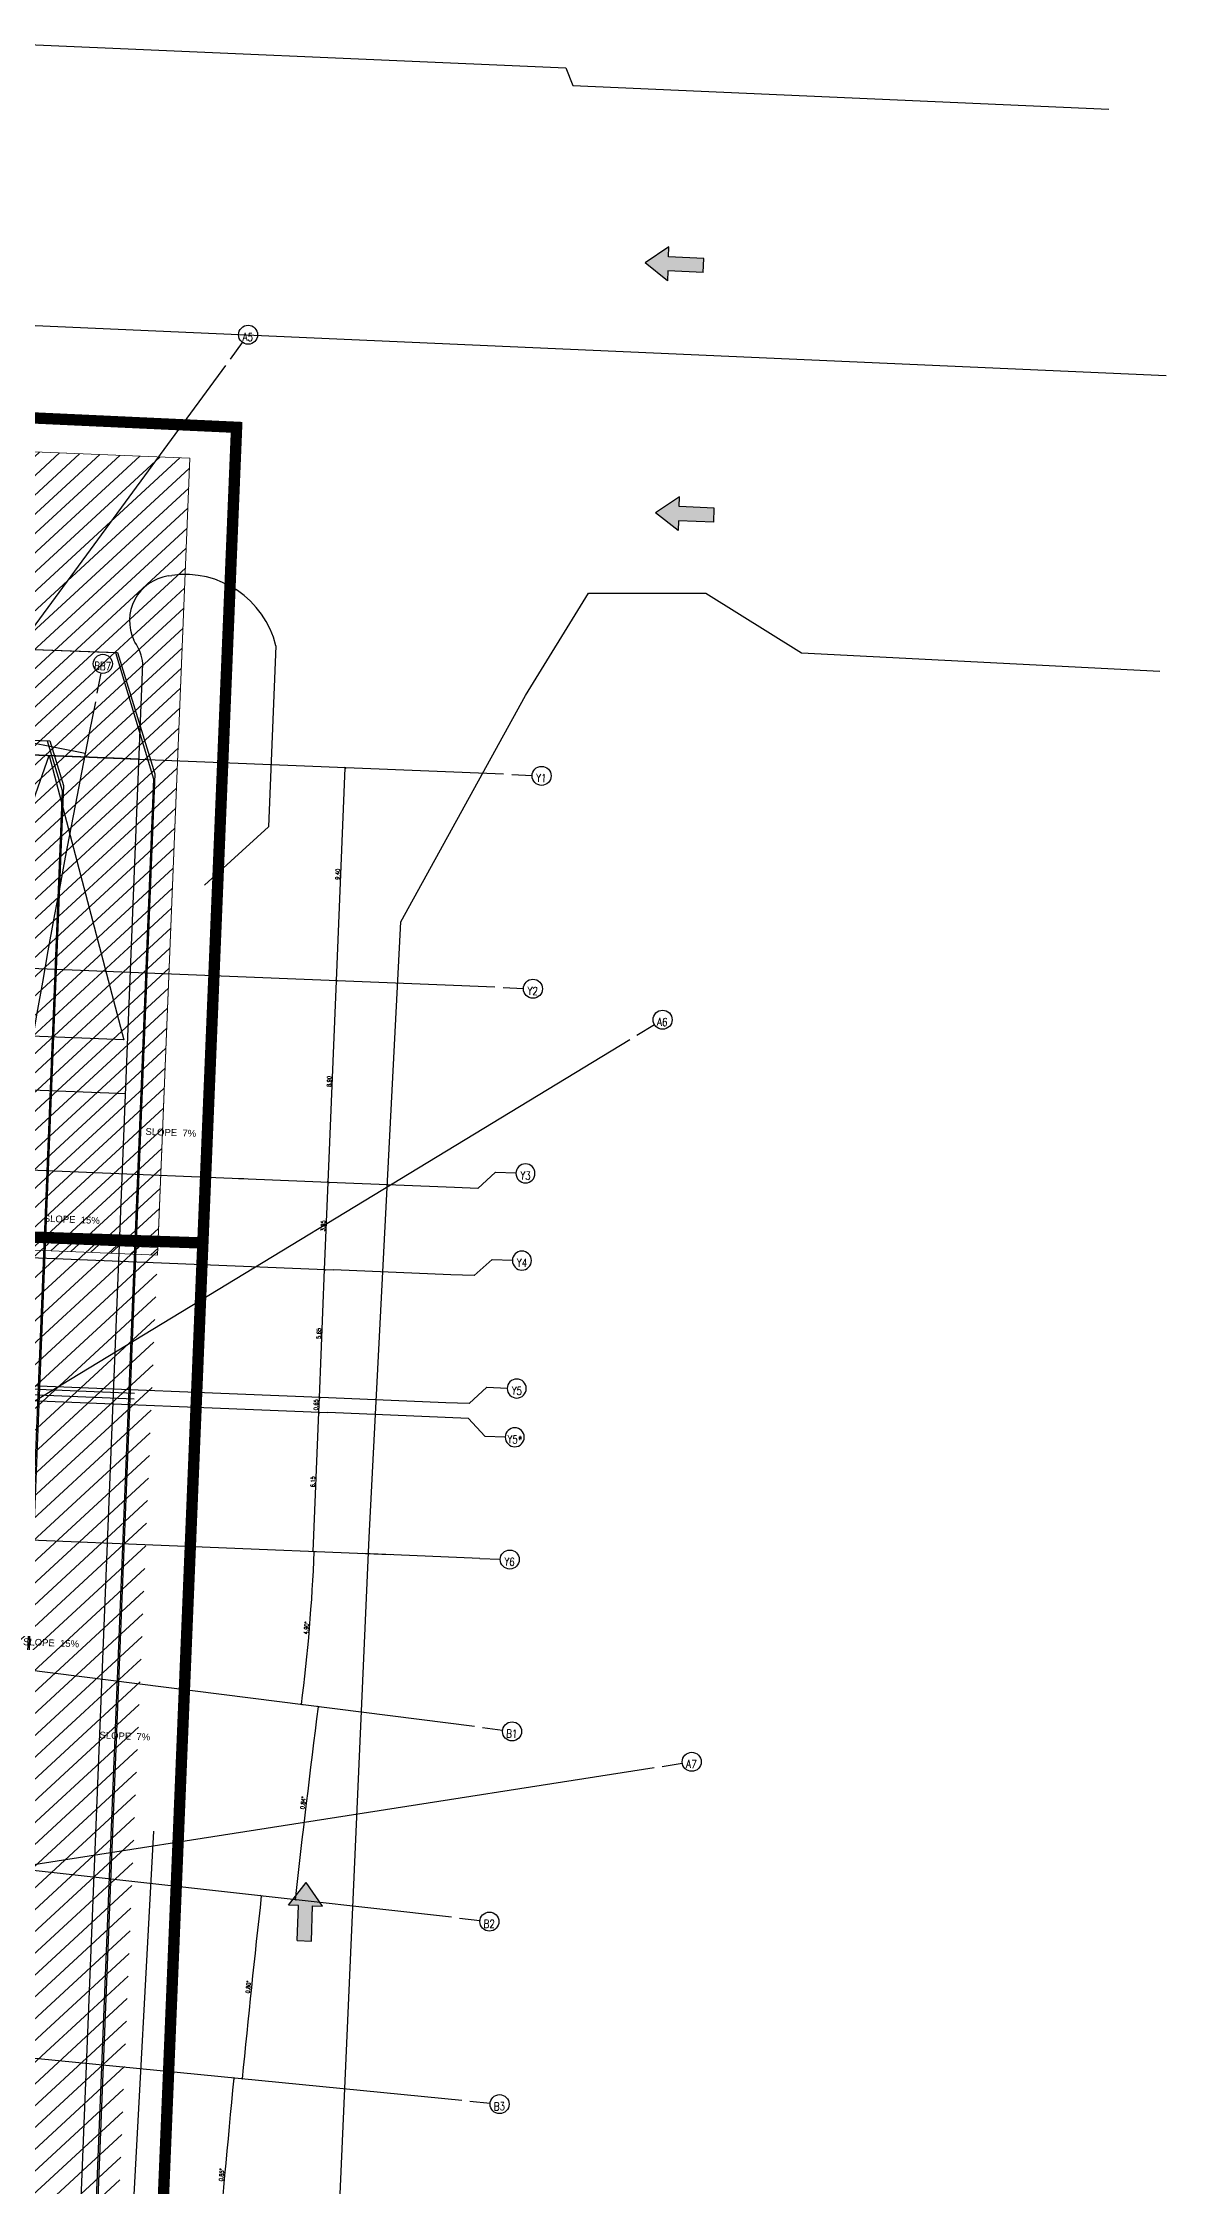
# Model space of a CAD drawing. Extents: x -678889171 to 586587, y -792238163 to 335485.
# Drawn here: x -678700801 to -678651268, y -791996453 to -791901907 of the extents above; entities that cross this region are included whole.
import ezdxf
from ezdxf.enums import TextEntityAlignment as Align

# ---------------------------------------------------------------- set-up
doc = ezdxf.new("R2010")
doc.units = 0
doc.header["$MEASUREMENT"] = 0
doc.layers.get('0').update_dxf_attribs({"color": 8})
for name, color, linetype in [('A-FLOR-PATT', 252, 'Continuous'), ('A-SITE-PATT', 252, 'Continuous'), ('A-WALL', 252, 'Continuous'), ('XR-Axis$0$A-GRID-LINE-OUT', 252, 'Continuous')]:
    doc.layers.add(name, color=color, linetype=linetype)
for name, color, linetype, lineweight in [('BASEMENT3 LAYOUT$0$A-TABL-TEXT', 252, 'Continuous', 30), ('BASEMENT3 LAYOUT$0$HATCH1', 252, 'Continuous', 15), ('BASEMENT3 LAYOUT$0$HATCH2', 252, 'Continuous', 15)]:
    doc.layers.add(name, color=color, linetype=linetype, lineweight=lineweight)
doc.styles.add('Ground floor Towers$0$$Bas01-Rname$0$EN-SC', font='swissc.ttf')
doc.styles.add('Ground floor Towers$0$$Bas01-Rname$0$EN-SCL', font='swisscl.ttf')
doc.styles.add('Ground floor Towers$0$04-Ground Floor$0$V2-lower ground$0$LEVEL  FOR LICENSE LOWER GR$0$$LG- LEVEL$0$AR-SR', font='sarb.shx')
doc.styles.add('MtXpl_Arial_Unicode__1', font='ARIALUNI.ttf')
doc.styles.add('XR-Axis$0$MEDAD-E-TEXT', font='romans.shx', dxfattribs={"width": 0.8, "height": 1.8})
doc.styles.add('XR-Axis$0$MOD-E-TEXT', font='romans.shx', dxfattribs={"width": 0.8, "height": 1.8})

# ---------------------------------------------------------------- blocks, each defined once
blk = doc.blocks.new('A$C61C61320')
at = {"layer": 'BASEMENT3 LAYOUT$0$HATCH2'}
h = blk.add_hatch(dxfattribs=at)
h.set_pattern_fill('ANSI31', color=256, scale=5000, style=0)
h.set_pattern_definition([(45, (1320016.062358054, 343948.7931753235), (-441.9417382415922, 441.9417382415922), [])])
h.paths.add_polyline_path([(11086.00013759569, 20764.88754983409), (-87874.57371154218, 20764.88754983409), (-87874.57371154218, -14411.92520058152), (11086.00013759569, -14411.92520058152)])
h = blk.add_hatch(dxfattribs=at)
h.set_pattern_fill('JIS_WOOD', color=256, scale=1000, style=0)
h.set_pattern_definition([(45, (-845211.5632561638, -471074.8112416068), (-499.9999991609842, 499.9999991609843), [])])
edge = h.paths.add_edge_path()
edge.add_line((-87728.88771757309, -14436.92520058164), (11085.99286301623, -14077.61977391216))
edge.add_line((11085.9928630162, -14077.61977391216), (11086.00013759563, -61296.12011963065))
edge.add_line((11086.00013759569, -61296.12011963065), (-23868.16462742418, -60220.57708285929))
edge.add_line((-23868.16462742421, -60220.57708285929), (-23388.15647815715, -47455.2645226442))
edge.add_arc((-38984.06513334403, -44366.02445463254), 15898.9235792472, 348.7958745272753, 525.9866040010601)
edge.add_line((-54409.82303213701, -40516.12001080933), (-55179.78612954497, -49076.3717473704))
edge.add_line((-55179.78612954495, -49076.3717473704), (-87616.00626249687, -47227.09333388295))
edge.add_line((-87616.00626249681, -47227.09333388295), (-87728.88771757303, -14436.92520058164))
at = {"layer": 'BASEMENT3 LAYOUT$0$A-TABL-TEXT', "const_width": 500}
blk.add_lwpolyline([(-88972.05171104963, 22775.97554144054), (13087.40149203665, 22211.71815820993), (12977.94017466274, -133203.5437077869), (15397.77637988678, -244279.008176838), (7656.957292334409, -250604.5168011433), (-62676.49176812707, -239864.7054035134), (-80695.52998699364, -235653.5139011407), (-118847.6494075342, -234162.0357504327), (-129624.8318891085, -222084.4801378573), (-129624.8318891085, -153058.7582305309), (-104567.4960696057, -152628.6520064768), (-88972.05156734609, -151257.049707202)], close=True, dxfattribs=at)
blk.add_lwpolyline([(-87874.57371154218, -14411.92520058152), (11006.35061529244, -13813.14535745487)], dxfattribs=at)
at = {"layer": 'BASEMENT3 LAYOUT$0$HATCH1'}
blk.add_lwpolyline([(-34954.57419444504, 20764.88754983409), (11086.00013759569, 20764.88754983409), (11086.00013759569, -14077.61977391367), (-34954.57419444504, -14077.61016135014), (-34954.57429169421, 20764.8875468953)], dxfattribs=at)
at = {"layer": 'BASEMENT3 LAYOUT$0$HATCH2'}
blk.add_lwpolyline([(11086.00013759569, 20764.88754983409), (-87874.57371154218, 20764.88754983409), (-87874.57371154218, -14411.92520058152), (11086.00013759569, -14411.92520058152)], close=True, dxfattribs=at)
blk = doc.blocks.new('2')
at = {"layer": 'BASEMENT3 LAYOUT$0$A-TABL-TEXT', "const_width": 500}
blk.add_lwpolyline([(28948.80459054373, 254973.3362460719), (131008.25779363, 254409.0788628413), (130898.7964762561, 98993.81699684449), (133318.6326814801, -12081.64747220662), (125577.8135939278, -18407.15609651199), (55244.36453346629, -7667.34469888208), (37225.32631459972, -3456.153196509345), (-926.7931059408002, -1964.675045801327), (-11703.97558751516, 10112.88056677405), (-11703.97558751516, 79138.60247410042), (13353.36023198767, 79568.70869815454), (28948.80473424727, 80940.3109974293)], close=True, dxfattribs=at)
blk.add_lwpolyline([(28948.80462125619, 217778.7896551112), (130982.8937054502, 218396.6636916995)], dxfattribs=at)
at = {"layer": 'BASEMENT3 LAYOUT$0$HATCH1'}
blk.add_lwpolyline([(82966.28210714832, 252962.2482544654), (129006.8564391891, 252962.2482544654), (129006.8564391891, 218119.7409307177), (82966.28210714832, 218119.7505432812), (82966.28200989915, 252962.2482515266)], dxfattribs=at)
blk = doc.blocks.new('XR-Axis$0$_ArchTick')
at = {"const_width": 0.15}
blk.add_lwpolyline([(-0.5, -0.5), (0.5, 0.5)], dxfattribs=at)
blk = doc.blocks.new('*U159')
blk.add_circle((0, 0), 4.2)
at = {"layer": 'XR-Axis$0$A-GRID-LINE-OUT'}
blk.add_line((-7.29998754667875, -10.99773530406761), (-2.322723310306876, -3.499279414930604), dxfattribs=at)
at = {"style": 'XR-Axis$0$MEDAD-E-TEXT', "width": 0.8, "flags": 4}
for height, p in [(3.5, (-0.0692522248746208, -0.97607523254144)), (1.799999999999999, (-0.0692522248746208, 2.544295698152595))]:
    blk.add_attdef('00', text='', height=height, dxfattribs=at).set_placement(p, align=Align.MIDDLE_CENTER)
blk = doc.blocks.new('*U162')
blk.add_circle((0, 0), 4.2)
at = {"layer": 'XR-Axis$0$A-GRID-LINE-OUT'}
blk.add_line((-13.2, 1.178600395015101e-13), (-4.2, 3.802696312556877e-14), dxfattribs=at)
at = {"style": 'XR-Axis$0$MEDAD-E-TEXT', "width": 0.8, "flags": 4}
for height, p in [(3.5, (-0.0692522248746208, -0.97607523254144)), (1.799999999999999, (-0.0692522248746208, 2.544295698152595))]:
    blk.add_attdef('00', text='', height=height, dxfattribs=at).set_placement(p, align=Align.MIDDLE_CENTER)
blk = doc.blocks.new('*U150')
blk.add_circle((0, 0), 4.2)
at = {"layer": 'XR-Axis$0$A-GRID-LINE-OUT'}
for p, q in [((13.2, -1.194765732763846e-13), (4.2, -3.854131478121065e-14)), ((20.69999999999993, -7.500000000000187), (13.2, -1.194765732763846e-13)), ((20.69999999999993, -7.500000000000187), (30.99999999999993, -7.50000000000028))]:
    blk.add_line(p, q, dxfattribs=at)
at = {"style": 'XR-Axis$0$MEDAD-E-TEXT', "width": 0.8, "flags": 4}
for height, p in [(3.5, (-0.0692522248746208, -0.97607523254144)), (1.799999999999999, (-0.0692522248746208, 2.544295698152595))]:
    blk.add_attdef('00', text='', height=height, dxfattribs=at).set_placement(p, align=Align.MIDDLE_CENTER)
blk = doc.blocks.new('*U151')
blk.add_circle((0, -3.264797034999667e-15), 4.2)
at = {"layer": 'XR-Axis$0$A-GRID-LINE-OUT'}
for p, q in [((20.70000000000007, 7.499999999999808), (13.2, -1.232924613710005e-13)), ((20.70000000000007, 7.499999999999808), (31.00000000000006, 7.499999999999714)), ((13.2, -1.232924613710005e-13), (4.2, -4.092937603954802e-14))]:
    blk.add_line(p, q, dxfattribs=at)
at = {"style": 'XR-Axis$0$MEDAD-E-TEXT', "width": 0.8, "flags": 4}
for height, p in [(3.5, (-0.0692522248746208, -0.97607523254144)), (1.799999999999999, (-0.0692522248746208, 2.544295698152595))]:
    blk.add_attdef('00', text='', height=height, dxfattribs=at).set_placement(p, align=Align.MIDDLE_CENTER)
blk = doc.blocks.new('*U163')
blk.add_circle((0, 0), 4.2)
at = {"layer": 'XR-Axis$0$A-GRID-LINE-OUT'}
blk.add_line((-13.2, -1.110346703894811e-14), (-4.2, -3.006879864577023e-15), dxfattribs=at)
at = {"style": 'XR-Axis$0$MEDAD-E-TEXT', "width": 0.8, "flags": 4}
for height, p in [(3.5, (-0.0692522248746208, -0.97607523254144)), (1.799999999999999, (-0.0692522248746208, 2.544295698152595))]:
    blk.add_attdef('00', text='', height=height, dxfattribs=at).set_placement(p, align=Align.MIDDLE_CENTER)
blk = doc.blocks.new('*U160')
blk.add_circle((0, 0), 4.2)
at = {"layer": 'XR-Axis$0$A-GRID-LINE-OUT'}
blk.add_line((-2.092128215239573, -13.03315002334426), (-0.6656771593944101, -4.146911371064082), dxfattribs=at)
at = {"style": 'XR-Axis$0$MEDAD-E-TEXT', "width": 0.8, "flags": 4}
for height, p in [(3.5, (-0.0692522248746208, -0.97607523254144)), (1.799999999999999, (-0.0692522248746208, 2.544295698152595))]:
    blk.add_attdef('00', text='', height=height, dxfattribs=at).set_placement(p, align=Align.MIDDLE_CENTER)
blk = doc.blocks.new('*U165')
blk.add_circle((0, 0), 4.2)
at = {"layer": 'XR-Axis$0$A-GRID-LINE-OUT'}
blk.add_line((-10.89615190738401, -7.450763290510019), (-3.466957425076732, -2.370697410616823), dxfattribs=at)
at = {"style": 'XR-Axis$0$MEDAD-E-TEXT', "width": 0.8, "flags": 4}
for height, p in [(3.5, (-0.0692522248746208, -0.97607523254144)), (1.799999999999999, (-0.0692522248746208, 2.544295698152595))]:
    blk.add_attdef('00', text='', height=height, dxfattribs=at).set_placement(p, align=Align.MIDDLE_CENTER)
blk = doc.blocks.new('*U166')
blk.add_circle((0, 0), 4.2)
at = {"layer": 'XR-Axis$0$A-GRID-LINE-OUT'}
blk.add_line((-12.9001657258328, -2.79744959669496), (-4.104598185492254, -0.8900975989483954), dxfattribs=at)
at = {"style": 'XR-Axis$0$MEDAD-E-TEXT', "width": 0.8, "flags": 4}
for height, p in [(3.5, (-0.0692522248746208, -0.97607523254144)), (1.799999999999999, (-0.0692522248746208, 2.544295698152595))]:
    blk.add_attdef('00', text='', height=height, dxfattribs=at).set_placement(p, align=Align.MIDDLE_CENTER)
blk = doc.blocks.new('*U167')
blk.add_circle((0, 0), 4.2)
at = {"layer": 'XR-Axis$0$A-GRID-LINE-OUT'}
blk.add_line((-13.13226374093751, 1.335533241240346), (-4.178447553934662, 0.4249423949401107), dxfattribs=at)
at = {"style": 'XR-Axis$0$MEDAD-E-TEXT', "width": 0.8, "flags": 4}
for height, p in [(3.5, (-0.0692522248746208, -0.97607523254144)), (1.799999999999999, (-0.0692522248746208, 2.544295698152595))]:
    blk.add_attdef('00', text='', height=height, dxfattribs=at).set_placement(p, align=Align.MIDDLE_CENTER)
blk = doc.blocks.new('GR')
at = {"layer": 'A-FLOR-PATT'}
h = blk.add_hatch(color=256, dxfattribs=at)
h.dxf.hatch_style = 1
h.paths.add_polyline_path([(119635.2111828625, 278293.7895297147), (119633.601960212, 277859.240377415), (121188.2121954262, 277853.4833440371), (121185.9074358642, 277231.1137055717), (119631.2972006798, 277236.8707389496), (119629.6879780591, 276802.3215866797), (118610.9439364076, 277551.8383983858)])
h = blk.add_hatch(color=256, dxfattribs=at)
h.dxf.hatch_style = 1
h.paths.add_polyline_path([(120547.5167229772, 267301.1874283031), (120545.9075003266, 266866.6382760033), (122100.5177355409, 266860.8812426254), (122098.2129759789, 266238.5116041601), (120543.6027407944, 266244.268637538), (120541.9935181737, 265809.719485268), (119523.2494765222, 266559.2362969741)])
h = blk.add_hatch(color=256, dxfattribs=at)
h.dxf.hatch_style = 1
h.paths.add_polyline_path([(107332.9943978228, 204544.9710685015), (106898.4608596303, 204540.9511768222), (106912.842120599, 202986.3968013823), (106290.4948448949, 202980.6394353509), (106276.1135839783, 204535.193810761), (105841.5800457932, 204531.1739191115), (106577.8375611119, 205559.5414334238)])
for p, q in [((89338.1282702757, 286074.6962665515), (114763.0516392346, 285999.6917085722)), ((89338.1282702757, 286074.6962665515), (114763.0516392346, 285999.6917085722)), ((114763.0516392346, 285999.6917085722), (115107.1999946158, 285240.5053615321)), ((114763.0516392346, 285999.6917085722), (115107.1999946158, 285240.5053615321)), ((115107.1999946158, 285240.5053615321), (138767.2510045686, 285151.2685667574)), ((115107.1999946158, 285240.5053615321), (138767.2510045686, 285151.2685667574)), ((119635.2111828625, 278293.7895297147, 306777.9999999569), (118610.9439364076, 277551.8383983858, 306777.9999999569)), ((119633.601960212, 277859.240377415, 306777.9999999569), (119635.2111828625, 278293.7895297147, 306777.9999999569)), ((119629.6879780591, 276802.3215866797, 306777.9999999569), (118610.9439364076, 277551.8383983858, 306777.9999999569)), ((119631.2972006798, 277236.8707389496, 306777.9999999569), (119629.6879780591, 276802.3215866797, 306777.9999999569)), ((121185.9074358642, 277231.1137055717, 306777.9999999569), (119631.2972006798, 277236.8707389496, 306777.9999999569)), ((121188.2121954262, 277853.4833440371, 306777.9999999569), (119633.601960212, 277859.240377415, 306777.9999999569)), ((121185.9074358642, 277231.1137055717, 306777.9999999569), (121188.2121954262, 277853.4833440371, 306777.9999999569)), ((-36715.01679314248, 274156.8960700741), (141769.4030751762, 273524.707996313)), ((49525, 196905), (100317.2811657881, 272271.475170982)), ((88730, 255075), (100317.2811659119, 272271.4751711657)), ((120547.5167229772, 267301.1874283031, 306777.9999999569), (119523.2494765222, 266559.2362969741, 306777.9999999569)), ((120545.9075003266, 266866.6382760033, 306777.9999999569), (120547.5167229772, 267301.1874283031, 306777.9999999569)), ((122100.5177355409, 266860.8812426254, 306777.9999999569), (120545.9075003266, 266866.6382760033, 306777.9999999569)), ((122098.2129759789, 266238.5116041601, 306777.9999999569), (122100.5177355409, 266860.8812426254, 306777.9999999569)), ((120541.9935181737, 265809.719485268, 306777.9999999569), (119523.2494765222, 266559.2362969741, 306777.9999999569)), ((120543.6027407944, 266244.268637538, 306777.9999999569), (120541.9935181737, 265809.719485268, 306777.9999999569)), ((122098.2129759789, 266238.5116041601, 306777.9999999569), (120543.6027407944, 266244.268637538, 306777.9999999569)), ((98149.94435510377, 262897.0574771871), (98314.02008387476, 262929.0687587298)), ((114110.5402752126, 258264.2249210403), (116705.2462241282, 262887.7561514593)), ((116705.2462241282, 262887.7561514593), (121881.7646857015, 263096.4128480242)), ((121881.7646857015, 263096.4128480242), (126206.6372399572, 260642.6856037483)), ((96805.46285431244, 259921.6616311243), (96761.22178722743, 260006.1306943763)), ((103028.637574802, 260007.4345074507), (103031.049611038, 252018.3436353681)), ((126206.6372399572, 260642.6856037483), (142026.7678715906, 260481.9753098961)), ((10247.36302900226, 259194.2449932595), (95967.49527089013, 259427.0335700692)), ((10248.88678863016, 259195.5343468651), (96062.7684324123, 259428.322321286)), ((95967.49527089013, 259427.0335700692), (97867.46118741872, 253926.1236963508)), ((96062.7684324123, 259428.322321286), (97925.38820132322, 254155.0155224098)), ((97248.38596166918, 160104.3112778504), (97204.30448264358, 258993.7238910844)), ((109030.4045894067, 248063.0913363132), (114110.5402752126, 258264.2249210403)), ((11156.56751948255, 255196.699353244), (93119.86647302075, 255419.2855674157)), ((11158.08562406938, 255197.9860199755), (93236.15672916308, 255420.6398325165)), ((94819.72283039032, 254924.4489345985), (87409.96647175388, 256084.4107629109)), ((93119.86647302075, 255419.2855674157), (93867.77980905012, 253253.876272934)), ((93236.15672916308, 255420.6398325165), (93925.82694351109, 253468.0982075394)), ((113290, 254755), (58315, 254755)), ((89431.88234956021, 242368.9673087317), (93238.07145948024, 254768.9673087317)), ((97206.1877329709, 254768.9673087317), (89432.05607612524, 254768.9673087317)), ((93238.07145948024, 254768.9673087317), (97032.09754562541, 242368.9673087317)), ((106297.9807133545, 245355.0000000001), (106297.9807133545, 254755.0000000001)), ((93925.82694351109, 253468.0982075394), (94085.65867057705, 3693.56110051967)), ((97867.46118741872, 253926.1236963508), (97988.3910691227, -858.8572207217067)), ((97925.38820132322, 254155.0155224098), (98088.60304129496, -906.4284806062933)), ((93867.77980905012, 253253.876272934), (93986.20065903949, 3755.128903121513)), ((103031.049611038, 252018.3436353681), (100311.0130792776, 249335.6574727009)), ((108728.9566011393, 220879.3966994462), (109030.4045894067, 248063.0913363132)), ((113290, 245355), (58315, 245355)), ((106297.9807133544, 236455.0000000001), (106297.9807133544, 245355.0000000001)), ((49525, 196905), (119334.3400969002, 243298.9180349552)), ((97033.66064780459, 242368.9673087317), (89432.05607612524, 242368.9673087317)), ((89441.77172550472, 240006.2919373166), (97212.76760258098, 240008.1322552436)), ((106690.0000000001, 236455), (58315, 236455)), ((102570.0000000001, 236455), (102340, 236455)), ((106288.1884471491, 232605.0000000001), (106288.1884471491, 236455.0000000001)), ((111870.000000154, 236455), (106690.0000001541, 236454.9999999928)), ((-2250.000000000029, 232605), (106690.0000000001, 232605)), ((106294.7805728289, 226955.0000000001), (106294.7805728288, 232605.0000000001)), ((111870.000000154, 232605), (106690.0000001541, 232604.9999999928)), ((106690.0000000001, 226955.0000000001), (-2250.000000000029, 226955)), ((106294.7805728288, 226305.0000000001), (106294.7805728288, 226955.0000000001)), ((111870.000000154, 226955), (106690.0000001541, 226954.9999999928)), ((-2249.999999999971, 226305), (106689.9999999999, 226305)), ((98135, 226555), (55680, 226555)), ((98135, 226805), (55730, 226805)), ((106294.7805728288, 220155.0000000001), (106294.7805728288, 226305.0000000001)), ((111870.000000154, 226305), (106690.0000001541, 226304.9999999928)), ((108578.8298432177, 175057.123927883), (108728.9566011393, 220879.3966994462)), ((113710, 212730), (34645, 219515)), ((109690, 220155), (63925, 220155)), ((113650.000000154, 220155), (108470.0000001541, 220154.9999999928)), ((121701.7436264968, 211239.8954150328), (49525, 196905)), ((113045, 204285), (50390, 208735)), ((99760.63986060984, 207549.7138075192), (99497.80706506781, 187594.6796318634)), ((105841.5800457932, 204531.1739191115), (106577.8375611119, 205559.5414334238)), ((107332.9943978228, 204544.9710685015), (106577.8375611119, 205559.5414334238)), ((106276.1135839783, 204535.193810761), (105841.5800457932, 204531.1739191115)), ((106290.4948448949, 202980.6394353509), (106276.1135839783, 204535.193810761)), ((106898.4608596303, 204540.9511768222), (107332.9943978228, 204544.9710685015)), ((106912.842120599, 202986.3968013823), (106898.4608596303, 204540.9511768222)), ((106290.4948448949, 202980.6394353509), (106912.842120599, 202986.3968013823)), ((113820, 196230), (34175.18813875422, 200776.8610822483))]:
    blk.add_line(p, q, dxfattribs=at)
for centre, radius, start, end in [((98532.92479580747, 260934.0684344159), 2000.000000000353, 101.0397645386114, 207.6435094806902), ((99061.30756873038, 258870.1733853753), 4127.114032451831, 15.99529655051115, 100.4319626824003), ((95014.57712744144, 258602.229008046), 2224.449175316396, 10.13664335173557, 36.38088088687005), ((687457.6315433218, 163499.1463224948), 599650.2507543752, 171.0076615978963, 188.0887984813754), ((27187.13706705982, 220154.9999999999), 79154.36786341267, 355.0951525435004, 0), ((687834.9482292376, 163461.1987132693), 583181.0416831037, 175.0951525435003, 175.9374543851845), ((687926.1479241364, 163454.7213588316), 584769.5441440998, 175.9374543851845, 176.7325746233516), ((685375.5485258771, 163600.3331177061), 582582.527786675, 176.7325746233516, 177.5791523412917)]:
    blk.add_arc(centre, radius, start, end, dxfattribs=at)
ref = blk.add_blockref('*U159', (101246.3704900346, 273671.186937138), dxfattribs=dict(at, xscale=100, yscale=100, zscale=100))
ref.add_attrib('00', 'A5', dxfattribs={"layer": '0', "height": 353, "style": 'XR-Axis$0$MEDAD-E-TEXT', "width": 0.7999999999999999}).set_placement((101239.4452675472, 273573.5794138839), align=Align.MIDDLE_CENTER)
ref = blk.add_blockref('*U160', (95436.3668149254, 258906.4086820913), dxfattribs=dict(at, xscale=99.99999999999997, yscale=99.99999999999997, zscale=99.99999999999997, rotation=0.3634680792083315))
ref.add_attrib('00', 'BB7', dxfattribs={"layer": '0', "height": 352.9999999999999, "rotation": 0.3634680792080196, "style": 'XR-Axis$0$MEDAD-E-TEXT', "width": 0.7999999999999999}).set_placement((95430.06092191022, 258808.7591914855), align=Align.MIDDLE_CENTER)
for p, xscale, yscale, zscale, rotation in [((94819.72283039032, 254924.4489345985), 100, 100, 100, 351.102830689814), ((106297.9807133545, 254755.0000000001), 100, 100, 100, 90), ((106297.9807133544, 245355.0000000001), 100, 100, 100, 90), ((106297.9807133545, 245355.0000000001), 100, 100, 100, 270), ((106288.1884471491, 236455.0000000001), 100, 100, 100, 90), ((106297.9807133544, 236455.0000000001), 100, 100, 100, 270), ((106288.1884471491, 232605.0000000001), 100, 100, 100, 270), ((106294.7805728288, 232605.0000000001), 100, 100, 100, 90), ((106294.7805728288, 226955.0000000001), 100, 100, 100, 90), ((106294.7805728289, 226955.0000000001), 100, 100, 100, 270), ((106294.7805728288, 226305.0000000001), 100, 100, 100, 90), ((106294.7805728288, 226305.0000000001), 100, 100, 100, 270), ((106294.7805728288, 220155.0000000001), 100, 100, 100, 270), ((106341.5049304725, 220154.9999999999), 100, 100, 100, 90), ((106051.6468599558, 213387.2051610092), 100, 100, 100, 265.0951525435004), ((106789.4770278017, 213323.887919641), 99.99999999999999, 99.99999999999999, 99.99999999999999, 85.09515254350033), ((104625.9496186178, 204882.9534625673), 100, 100, 100, 85.93745438518452), ((106119.2609670635, 204776.8927251864), 100, 100, 100, 265.9374543851845), ((103740.07715226, 196805.4550464418), 100, 100, 100, 86.73257462335157), ((104107.2154453858, 196784.4954035246), 100, 100, 100, 266.7325746233516)]:
    blk.add_blockref('XR-Axis$0$_ArchTick', p, dxfattribs=dict(at, xscale=xscale, yscale=yscale, zscale=zscale, rotation=rotation))
ref = blk.add_blockref('*U162', (114970, 254755), dxfattribs=dict(at, xscale=100, yscale=100, zscale=100))
ref.add_attrib('00', 'Y1', dxfattribs={"layer": '0', "height": 353, "style": 'XR-Axis$0$MEDAD-E-TEXT', "width": 0.7999999999999999}).set_placement((114963.0747775125, 254657.3924767459), align=Align.MIDDLE_CENTER)
ref = blk.add_blockref('*U162', (114970, 245355.0000000001), dxfattribs=dict(at, xscale=100, yscale=100, zscale=100))
ref.add_attrib('00', 'Y2', dxfattribs={"layer": '0', "height": 353, "style": 'XR-Axis$0$MEDAD-E-TEXT', "width": 0.7999999999999999}).set_placement((114963.0747775125, 245257.3924767459), align=Align.MIDDLE_CENTER)
ref = blk.add_blockref('*U165', (120737.4336456583, 244222.892327581), dxfattribs=dict(at, xscale=100.0000000000002, yscale=100.0000000000002, zscale=100.0000000000002, rotation=359.0017336828181))
ref.add_attrib('00', 'A6', dxfattribs={"layer": '0', "height": 353, "rotation": 359.0017336828183, "style": 'XR-Axis$0$MEDAD-E-TEXT', "width": 0.7999999999999999}).set_placement((120728.8089411003, 244125.4202712079), align=Align.MIDDLE_CENTER)
ref = blk.add_blockref('*U150', (114970, 237205.0000000001), dxfattribs=dict(at, xscale=-100, yscale=100, zscale=100))
ref.add_attrib('00', 'Y3', dxfattribs={"layer": '0', "height": 353, "style": 'XR-Axis$0$MEDAD-E-TEXT', "width": 0.7999999999999999}).set_placement((114976.9252224875, 237107.3924767459), align=Align.MIDDLE_CENTER)
ref = blk.add_blockref('*U150', (114970, 233355.0000000001), dxfattribs=dict(at, xscale=-100, yscale=100, zscale=100))
ref.add_attrib('00', 'Y4', dxfattribs={"layer": '0', "height": 353, "style": 'XR-Axis$0$MEDAD-E-TEXT', "width": 0.7999999999999999}).set_placement((114976.9252224874, 233257.3924767459), align=Align.MIDDLE_CENTER)
ref = blk.add_blockref('*U150', (114970, 227705.0000000001), dxfattribs=dict(at, xscale=-100, yscale=100, zscale=100))
ref.add_attrib('00', 'Y5', dxfattribs={"layer": '0', "height": 353, "style": 'XR-Axis$0$MEDAD-E-TEXT', "width": 0.7999999999999999}).set_placement((114976.9252224875, 227607.392476746), align=Align.MIDDLE_CENTER)
ref = blk.add_blockref('*U151', (114970, 225555), dxfattribs=dict(at, xscale=-100, yscale=100, zscale=100))
ref.add_attrib('00', 'Y5*', dxfattribs={"layer": '0', "height": 353, "style": 'XR-Axis$0$MEDAD-E-TEXT', "width": 0.7999999999999999}).set_placement((114976.9252224875, 225457.3924767459), align=Align.MIDDLE_CENTER)
ref = blk.add_blockref('*U163', (114970, 220155), dxfattribs=dict(at, xscale=100, yscale=100, zscale=100))
ref.add_attrib('00', 'Y6', dxfattribs={"layer": '0', "height": 353, "style": 'XR-Axis$0$MEDAD-E-TEXT', "width": 0.7999999999999999}).set_placement((114963.0747775126, 220057.3924767459), align=Align.MIDDLE_CENTER)
ref = blk.add_blockref('*U167', (115377.561218453, 212583.802215057), dxfattribs=dict(at, xscale=100, yscale=100, zscale=100, rotation=0.7968863319153621))
ref.add_attrib('00', 'B1', dxfattribs={"layer": '0', "height": 353, "rotation": 0.7968863319124535, "style": 'XR-Axis$0$MEDAD-E-TEXT', "width": 0.7999999999999999}).set_placement((115371.9941757615, 212486.1078173774), align=Align.MIDDLE_CENTER)
ref = blk.add_blockref('*U166', (123349.5358487771, 211567.2801920041), dxfattribs=dict(at, xscale=100.0000000000002, yscale=100.0000000000002, zscale=100.0000000000002, rotation=359.0017336828181))
ref.add_attrib('00', 'A7', dxfattribs={"layer": '0', "height": 353, "rotation": 359.0017336828183, "style": 'XR-Axis$0$MEDAD-E-TEXT', "width": 0.7999999999999999}).set_placement((123340.911144219, 211469.808135631), align=Align.MIDDLE_CENTER)
ref = blk.add_blockref('*U167', (114720.3928271038, 204160.8654373217), dxfattribs=dict(at, xscale=99.99999999999991, yscale=99.99999999999991, zscale=99.99999999999991, rotation=1.569472080719071))
ref.add_attrib('00', 'B2', dxfattribs={"layer": '0', "height": 352.9999999999999, "rotation": 1.56947208071637, "style": 'XR-Axis$0$MEDAD-E-TEXT', "width": 0.7999999999999999}).set_placement((114716.1435779772, 204063.1048563897), align=Align.MIDDLE_CENTER)
ref = blk.add_blockref('*U167', (115497.2689737588, 196134.2462028632), dxfattribs=dict(at, xscale=99.99999999999999, yscale=99.99999999999999, zscale=99.99999999999999, rotation=2.539514390403959))
ref.add_attrib('00', 'B3', dxfattribs={"layer": '0', "height": 352.9999999999999, "rotation": 2.539514390404082, "style": 'XR-Axis$0$MEDAD-E-TEXT', "width": 0.7999999999999999}).set_placement((115494.6753834353, 196036.4276944328), align=Align.MIDDLE_CENTER)
at = {"layer": 'A-FLOR-PATT', "style": 'MtXpl_Arial_Unicode__1'}
for s, p in [('SLOPE  7%%%', (98152.98912446212, 238221.9123677769, -6.544626233492142e-08)), ('SLOPE  15%%%', (93828.25082561499, 234211.3943822946, -6.544626233492142e-08)), ('SLOPE  15%%%', (93674.85104516103, 215513.1086708934, -1.311882182861324e-07)), ('SLOPE  7%%%', (97209.62681090471, 211538.2489783013, -6.544626233492142e-08))]:
    blk.add_text(s, height=300, rotation=359.9999999999999, dxfattribs=at).set_placement(p)
at = {"layer": 'A-FLOR-PATT', "char_height": 180, "attachment_point": 5, "style": 'XR-Axis$0$MOD-E-TEXT'}
for s, insert, rotation in [('\\A1;9.40', (106157.9807133546, 250055), 90), ('\\A1;8.90', (106157.9807133545, 240905.0000000001), 90), ('\\A1;3.85', (106148.1884471491, 234530.0000000001), 90), ('\\A1;5.65', (106154.7805728289, 229780), 90), ('\\A1;0.65', (106154.7805728289, 226630), 90), ('\\A1;6.15', (106154.7805728289, 223230), 90), ('\\A1;4.90°', (106129.1354388181, 216773.9909896587), 87.54757627175019), ('\\A1;0.84°', (106299.0912716741, 209062.5664876402), 85.51630346434241), ('\\A1;0.80°', (104212.8205343524, 200843.573419377), 86.33501450426807), ('\\A1;0.85°', (103370.8121292704, 192514.537274291), 87.15586348232162)]:
    blk.add_mtext(s, dxfattribs=dict(at, insert=insert, rotation=rotation))
at = {"layer": 'A-FLOR-PATT', "style": 'Ground floor Towers$0$04-Ground Floor$0$V2-lower ground$0$LEVEL  FOR LICENSE LOWER GR$0$$LG- LEVEL$0$AR-SR', "flags": 12}
for tag, p in [('L', (30296.07288644527, 72859.53473235783)), ('P', (30237.50458115668, 72203.99769414036))]:
    blk.add_attdef(tag, text='', height=500, dxfattribs=at).set_placement(p, align=Align.RIGHT)
at = {"layer": 'A-FLOR-PATT'}
for tag, p, height, style in [('N', (85492.25876324323, 56633.4995742733), 250, 'Ground floor Towers$0$$Bas01-Rname$0$EN-SC'), ('N', (89389.48149106537, 56633.4995742733), 250, 'Ground floor Towers$0$$Bas01-Rname$0$EN-SC'), ('N', (94597.61363499537, 56633.4995742733), 250, 'Ground floor Towers$0$$Bas01-Rname$0$EN-SC'), ('SN', (85299.47460008037, 56025.08594095582), 200, 'Ground floor Towers$0$$Bas01-Rname$0$EN-SCL'), ('AN', (85922.66280553787, 56313.08159666645), 200, 'Ground floor Towers$0$$Bas01-Rname$0$EN-SCL'), ('F', (85927.04975899268, 56008.67972904726), 200, 'Ground floor Towers$0$$Bas01-Rname$0$EN-SCL'), ('SN', (89196.69732790251, 56025.08594095582), 200, 'Ground floor Towers$0$$Bas01-Rname$0$EN-SCL'), ('AN', (89819.88553336001, 56313.08159666645), 200, 'Ground floor Towers$0$$Bas01-Rname$0$EN-SCL'), ('F', (89824.27248681482, 56008.67972904726), 200, 'Ground floor Towers$0$$Bas01-Rname$0$EN-SCL'), ('SN', (94404.82947183252, 56025.08594095582), 200, 'Ground floor Towers$0$$Bas01-Rname$0$EN-SCL'), ('AN', (95028.01767729002, 56313.08159666645), 200, 'Ground floor Towers$0$$Bas01-Rname$0$EN-SCL'), ('F', (95032.40463074483, 56008.67972904726), 200, 'Ground floor Towers$0$$Bas01-Rname$0$EN-SCL')]:
    blk.add_attdef(tag, p, '', height=height, dxfattribs=dict(at, style=style))
at = {"layer": 'A-FLOR-PATT', "style": 'Ground floor Towers$0$$Bas01-Rname$0$EN-SCL', "width": 0.8}
for p in [(85305.16036184286, 56295.1433535593), (89202.383089665, 56295.1433535593), (94410.51523359501, 56295.1433535593)]:
    blk.add_attdef('FN', p, '', height=250, dxfattribs=at)

msp = doc.modelspace()

# ---------------------------------------------------------------- block references
at = {"layer": 'A-SITE-PATT', "rotation": 357.6731745000001}
for name, p in [('2', (-678833487.1858103, -792167746.3685482, -212772)), ('A$C61C61320', (-678706236.4347705, -791940527.995869, -212772))]:
    msp.add_blockref(name, p, dxfattribs=at)

# ---------------------------------------------------------------- next in the draw order: block references
at = {"layer": 'A-WALL', "rotation": 357.6731745000001}
msp.add_blockref('GR', (-678804025.0995113, -792184118.4910543, -212772), dxfattribs=at)

doc.saveas('drawing.dxf')
